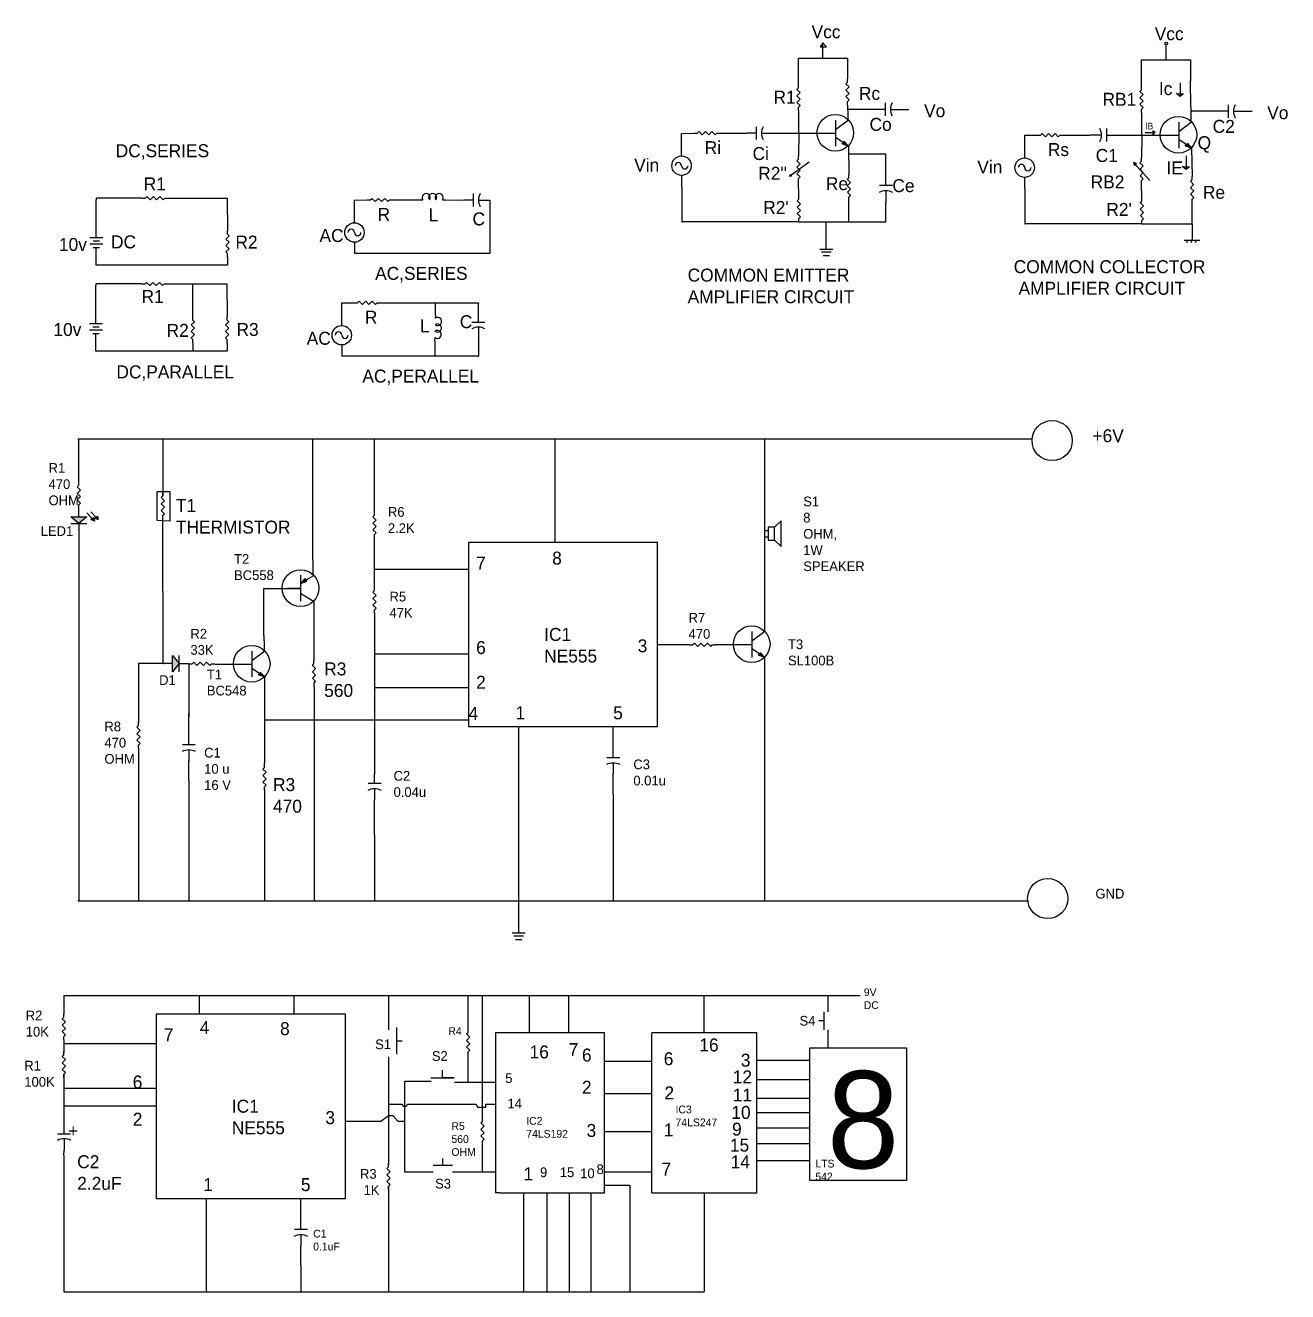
# Model space of a CAD drawing. Header units: inches. Extents: x 70.5 to 114.4, y 6.6 to 26.1.
# Drawn here: x 70.51 to 89.99, y 6.56 to 26.11 of the extents above; entities that cross this region are included whole.
import ezdxf

# ---------------------------------------------------------------- set-up
doc = ezdxf.new("R2010")
doc.units = ezdxf.units.IN
doc.header["$MEASUREMENT"] = 0

# ---------------------------------------------------------------- blocks, each defined once
blk = doc.blocks.new('Resistor')
at = {"color": 7}
blk.add_lwpolyline([(0, 0), (0.05, 0), (0.075, 0.025), (0.125, -0.025), (0.175, 0.025), (0.225, -0.025), (0.275, 0.025), (0.325, -0.025), (0.35, 0), (0.4, 0)], dxfattribs=at)
blk = doc.blocks.new('Diode')
at = {"color": 7}
for p, q in [((0.15, 0), (0, 0)), ((0.15, 0.125), (0.25, 0)), ((0.15, -0.125), (0.15, 0.125)), ((0.25, 0), (0.15, -0.125)), ((0.25, -0.125), (0.25, 0.125)), ((0.25, 0), (0.4, 0))]:
    blk.add_line(p, q, dxfattribs=at)
blk.add_solid([(0.15, -0.125), (0.25, 0), (0.15, 0.125)], dxfattribs=at)
blk = doc.blocks.new('Capacitor')
at = {"color": 7}
for p, q in [((0.15, 0), (0, 0)), ((0.15, -0.1), (0.15, 0.1)), ((0.225, 0), (0.4, 0))]:
    blk.add_line(p, q, dxfattribs=at)
blk.add_arc((0.4375, 0), 0.2125, 151.9275, 208.0725, dxfattribs=at)
blk = doc.blocks.new('Transistor - NPN')
at = {"color": 7}
for p, q in [((0.199999, 0.2), (0.199999, -0.2)), ((0.399999, 0.2), (0.199999, 0.05)), ((0, 0), (0.199999, 0)), ((0.316132, -0.145536), (0.201153, -0.069033)), ((0.302516, -0.166503), (0.316132, -0.145536)), ((0.399999, -0.2), (0.302516, -0.166503)), ((0.329748, -0.124569), (0.399999, -0.2))]:
    blk.add_line(p, q, dxfattribs=at)
blk.add_solid([(0.302516, -0.166503), (0.399999, -0.2), (0.329748, -0.124569)], dxfattribs=at)
blk = doc.blocks.new('Transistor - PNP')
at = {"color": 7}
for p, q in [((0.200001, 0.2), (0.200001, -0.199999)), ((0.284805, 0.127992), (0.4024, 0.199023)), ((0, 0), (0.200001, 0)), ((0.271557, 0.149194), (0.200001, 0.075)), ((0.200001, 0.075), (0.298053, 0.106791)), ((0.284805, 0.127992), (0.271557, 0.149194)), ((0.298053, 0.106791), (0.284805, 0.127992)), ((0.200001, -0.074999), (0.400001, -0.199999))]:
    blk.add_line(p, q, dxfattribs=at)
blk.add_solid([(0.200001, 0.075), (0.298053, 0.106791), (0.271557, 0.149194)], dxfattribs=at)
blk = doc.blocks.new('Ground')
at = {"color": 7}
for p, q in [((-0.1, 0), (0.1, 0)), ((0.075, -0.05), (-0.075, -0.05)), ((-0.05, -0.1), (0.05, -0.1))]:
    blk.add_line(p, q, dxfattribs=at)
blk = doc.blocks.new('Speaker')
at = {"color": 7}
for p, q in [((0, 0), (0.05, 0)), ((0.05, 0.05), (0.05, -0.15)), ((0.15, 0.05), (0.05, 0.05)), ((0.25, 0.15), (0.15, 0.05)), ((0.15, -0.15), (0.15, 0.05)), ((0.25, -0.25), (0.25, 0.15)), ((0, -0.1), (0.05, -0.1)), ((0.05, -0.15), (0.15, -0.15)), ((0.15, -0.15), (0.25, -0.25))]:
    blk.add_line(p, q, dxfattribs=at)
blk = doc.blocks.new('Battery')
at = {"color": 7}
for p, q in [((0, 0), (0.125, 0)), ((0.125, 0.05), (0.125, -0.05)), ((0.175, -0.1), (0.175, 0.1)), ((0.225, 0.05), (0.225, -0.05)), ((0.275, -0.1), (0.275, 0.1)), ((0.275, 0), (0.4, 0))]:
    blk.add_line(p, q, dxfattribs=at)
blk = doc.blocks.new('Inductor')
at = {"color": 7}
for p, q in [((0, 0), (0.05, 0)), ((0.35, 0), (0.4, 0))]:
    blk.add_line(p, q, dxfattribs=at)
for centre in [(0.1, 0.0375), (0.2, 0.0375), (0.3, 0.0375)]:
    blk.add_arc(centre, 0.0625, 323.1301, 216.8699, dxfattribs=at)

msp = doc.modelspace()

# ---------------------------------------------------------------- linework, layer by layer
for p, q in [((82.818, 25.843), (82.772, 25.78)), ((82.818, 25.608), (82.818, 25.843)), ((82.874, 25.78), (82.818, 25.843)), ((88.112, 25.578), (88.112, 25.813)), ((82.772, 25.78), (82.874, 25.78)), ((82.439, 25.198), (82.439, 25.608)), ((82.439, 25.608), (83.197, 25.608)), ((83.197, 25.608), (83.197, 25.285)), ((87.733, 25.168), (87.733, 25.578)), ((87.733, 25.578), (88.491, 25.578)), ((88.491, 25.578), (88.491, 25.255)), ((88.331, 25.225), (88.331, 25.012)), ((88.493, 24.857), (88.491, 25.255)), ((88.331, 25.012), (88.268, 25.062)), ((88.268, 25.062), (88.381, 25.058)), ((88.381, 25.058), (88.331, 25.012)), ((83.198, 24.887), (83.199, 24.72)), ((88.493, 24.857), (88.493, 24.69)), ((82.439, 24.798), (82.439, 24.448)), ((83.633, 24.816), (83.199, 24.816)), ((83.199, 24.72), (83.199, 24.663)), ((84.033, 24.816), (84.145, 24.816)), ((87.733, 24.768), (87.733, 24.417)), ((88.927, 24.786), (88.493, 24.786)), ((88.493, 24.69), (88.493, 24.633)), ((89.327, 24.786), (89.439, 24.786)), ((80.636, 24.445), (80.83, 24.448)), ((80.636, 24.096), (80.636, 24.445)), ((81.23, 24.448), (81.643, 24.448)), ((82.043, 24.448), (82.323, 24.448)), ((82.323, 24.448), (82.444, 24.448)), ((82.444, 24.448), (82.44, 24.097)), ((82.444, 24.448), (83.012, 24.448)), ((87.788, 24.458), (87.941, 24.458)), ((87.941, 24.458), (87.906, 24.483)), ((87.906, 24.483), (87.906, 24.417)), ((87.906, 24.417), (87.937, 24.461)), ((83.212, 24.25), (83.218, 23.811)), ((85.93, 24.415), (86.124, 24.418)), ((85.93, 24.066), (85.93, 24.415)), ((86.524, 24.418), (86.937, 24.418)), ((87.337, 24.418), (87.617, 24.417)), ((87.617, 24.417), (87.739, 24.417)), ((87.739, 24.417), (87.734, 24.067)), ((87.739, 24.417), (88.306, 24.417)), ((83.788, 24.123), (83.213, 24.123)), ((83.788, 23.788), (83.788, 24.123)), ((88.423, 24.097), (88.423, 23.885)), ((88.506, 24.219), (88.512, 23.781)), ((82.302, 23.783), (82.604, 24.007)), ((87.608, 23.994), (87.86, 23.715)), ((87.608, 23.994), (87.622, 23.95)), ((87.654, 23.981), (87.608, 23.994)), ((87.622, 23.95), (87.654, 23.981)), ((88.423, 23.885), (88.359, 23.934)), ((88.359, 23.934), (88.472, 23.931)), ((88.472, 23.931), (88.423, 23.885)), ((80.64, 23.621), (80.64, 23.797)), ((82.302, 23.783), (82.319, 23.816)), ((82.334, 23.784), (82.304, 23.784)), ((82.319, 23.816), (82.334, 23.784)), ((82.444, 23.481), (82.441, 23.697)), ((85.934, 23.591), (85.934, 23.766)), ((87.739, 23.451), (87.735, 23.667)), ((80.64, 23.621), (80.64, 23.081)), ((85.934, 23.591), (85.934, 23.051)), ((72.311, 23.446), (71.606, 23.446)), ((71.606, 23.446), (71.606, 23.421)), ((71.606, 22.959), (71.606, 23.421)), ((72.711, 23.446), (73.625, 23.446)), ((73.625, 23.446), (73.63, 22.939)), ((75.589, 23.414), (75.783, 23.417)), ((75.589, 23.065), (75.589, 23.414)), ((76.183, 23.417), (76.596, 23.417)), ((76.996, 23.417), (77.277, 23.416)), ((77.677, 23.416), (77.677, 22.59)), ((83.219, 23.081), (83.219, 23.412)), ((83.788, 23.081), (83.788, 23.395)), ((88.513, 23.051), (88.513, 23.382)), ((80.64, 23.081), (80.65, 23.081)), ((82.446, 23.081), (80.65, 23.081)), ((82.446, 23.081), (83.219, 23.081)), ((82.869, 22.66), (82.869, 23.081)), ((83.219, 23.081), (83.788, 23.081)), ((85.934, 23.051), (85.944, 23.051)), ((87.74, 23.051), (85.944, 23.051)), ((87.74, 23.051), (88.513, 23.051)), ((88.513, 23.051), (88.513, 22.794)), ((75.593, 22.59), (75.593, 22.765)), ((88.393, 22.794), (88.631, 22.794)), ((88.443, 22.794), (88.425, 22.754)), ((88.511, 22.793), (88.493, 22.753)), ((88.577, 22.793), (88.558, 22.753)), ((71.605, 22.408), (71.606, 22.559)), ((73.63, 22.539), (73.63, 22.408)), ((77.677, 22.59), (75.593, 22.59)), ((73.63, 22.408), (71.605, 22.408)), ((72.304, 22.12), (71.6, 22.12)), ((71.6, 22.12), (71.6, 22.095)), ((71.6, 21.632), (71.6, 22.095)), ((72.704, 22.12), (73.618, 22.12)), ((73.094, 21.613), (73.094, 22.12)), ((73.618, 22.12), (73.624, 21.613)), ((75.393, 21.828), (75.587, 21.83)), ((75.393, 21.479), (75.393, 21.828)), ((75.987, 21.83), (76.4, 21.83)), ((76.4, 21.83), (76.8, 21.83)), ((76.8, 21.83), (77.08, 21.83)), ((76.837, 21.642), (76.837, 21.83)), ((77.08, 21.83), (77.501, 21.829)), ((77.501, 21.829), (77.501, 21.825)), ((77.501, 21.679), (77.501, 21.825)), ((71.598, 21.082), (71.6, 21.232)), ((73.094, 21.213), (73.094, 21.082)), ((73.624, 21.213), (73.624, 21.082)), ((75.397, 21.004), (75.397, 21.179)), ((76.827, 21.242), (76.827, 21.004)), ((77.501, 21.279), (77.501, 21.004)), ((73.624, 21.082), (71.598, 21.082)), ((77.48, 21.004), (75.397, 21.004)), ((77.48, 21.004), (77.48, 21.004)), ((77.48, 21.004), (77.48, 21.004)), ((77.48, 21.004), (77.501, 21.004)), ((71.322, 19.728), (86.038, 19.728)), ((71.336, 19.063), (71.336, 19.728)), ((72.633, 19.728), (72.633, 18.847)), ((74.947, 17.857), (74.947, 19.728)), ((75.896, 18.601), (75.896, 19.728)), ((78.68, 19.728), (78.68, 18.155)), ((81.921, 16.755), (81.921, 19.728)), ((72.547, 18.467), (72.547, 18.917)), ((72.547, 18.917), (72.742, 18.917)), ((72.742, 18.917), (72.742, 18.461)), ((71.461, 18.585), (71.578, 18.461)), ((71.519, 18.605), (71.636, 18.482)), ((71.519, 18.482), (71.566, 18.515)), ((71.578, 18.461), (71.519, 18.482)), ((71.566, 18.515), (71.578, 18.461)), ((71.578, 18.502), (71.625, 18.535)), ((71.636, 18.482), (71.578, 18.502)), ((71.625, 18.535), (71.636, 18.482)), ((72.742, 18.461), (72.547, 18.467)), ((72.633, 17.374), (72.633, 18.513)), ((71.336, 18.275), (71.336, 12.6)), ((75.897, 17.438), (75.897, 18.207)), ((77.349, 18.131), (77.349, 15.287)), ((78.681, 18.131), (77.349, 18.131)), ((78.681, 18.131), (78.681, 18.155)), ((80.267, 18.131), (78.681, 18.131)), ((80.267, 15.287), (80.267, 18.131)), ((74.947, 17.857), (74.947, 17.69)), ((74.947, 17.69), (74.948, 17.633)), ((77.349, 17.712), (75.897, 17.712)), ((74.193, 17.418), (74.76, 17.418)), ((74.193, 16.691), (74.193, 17.417)), ((72.633, 17.374), (72.633, 16.259)), ((74.963, 17.215), (74.955, 17.223)), ((74.963, 17.215), (74.963, 16.302)), ((75.898, 17.038), (75.898, 14.548)), ((74.193, 16.691), (74.194, 16.523)), ((74.194, 16.523), (74.194, 16.467)), ((80.76, 16.55), (80.267, 16.55)), ((81.154, 16.553), (81.721, 16.553)), ((72.633, 16.259), (72.255, 16.259)), ((72.255, 16.259), (72.255, 15.346)), ((73.033, 16.259), (73.033, 15.44)), ((73.439, 16.251), (74.006, 16.251)), ((77.349, 16.407), (75.898, 16.407)), ((81.915, 16.357), (81.915, 12.6)), ((74.2, 16.055), (74.2, 14.727)), ((74.965, 15.908), (74.965, 13.556)), ((77.349, 15.887), (75.898, 15.887)), ((73.033, 15.157), (73.033, 15.492)), ((74.2, 15.391), (77.349, 15.391)), ((77.349, 15.287), (80.267, 15.287)), ((78.121, 15.287), (78.121, 12.105)), ((79.581, 14.955), (79.581, 15.291)), ((72.257, 14.952), (72.257, 12.6)), ((73.032, 14.451), (73.032, 14.764)), ((74.199, 14.707), (74.2, 14.727)), ((79.58, 14.249), (79.58, 14.562)), ((73.032, 14.451), (73.032, 12.6)), ((74.2, 14.327), (74.2, 12.6)), ((75.898, 13.612), (75.9, 14.157)), ((79.58, 14.249), (79.58, 12.6)), ((74.965, 13.556), (74.965, 12.6)), ((75.898, 13.612), (75.898, 12.6)), ((71.322, 12.6), (85.989, 12.6)), ((71.103, 11.137), (79.854, 11.137)), ((71.103, 11.137), (71.103, 10.845)), ((73.196, 10.848), (73.196, 11.137)), ((74.656, 10.848), (74.656, 11.137)), ((76.112, 11.137), (76.112, 10.604)), ((77.342, 10.617), (77.342, 11.137)), ((77.563, 9.243), (77.563, 11.137)), ((78.291, 10.561), (78.291, 11.137)), ((78.895, 10.561), (78.895, 11.137)), ((79.854, 11.137), (83.394, 11.137)), ((80.986, 10.561), (80.986, 11.137)), ((82.894, 11.137), (82.894, 10.885)), ((72.53, 10.848), (72.53, 8.004)), ((73.862, 10.848), (72.53, 10.848)), ((75.449, 10.848), (73.862, 10.848)), ((75.449, 8.004), (75.449, 10.848)), ((82.831, 10.884), (82.831, 10.604)), ((76.239, 10.644), (76.239, 10.23)), ((79.447, 10.561), (77.763, 10.561)), ((77.763, 10.561), (77.763, 9.791)), ((79.447, 8.091), (79.447, 10.561)), ((81.796, 10.561), (80.175, 10.561)), ((80.175, 8.091), (80.175, 10.561)), ((81.796, 8.091), (81.796, 10.561)), ((82.831, 10.744), (82.753, 10.744)), ((82.894, 10.606), (82.894, 10.327)), ((71.106, 10.453), (71.106, 10.25)), ((72.53, 10.391), (71.106, 10.391)), ((76.239, 10.437), (76.326, 10.437)), ((76.112, 10.191), (76.112, 8.521)), ((77.343, 9.791), (77.343, 10.226)), ((82.615, 8.281), (82.615, 10.327)), ((82.615, 10.327), (82.894, 10.327)), ((82.894, 10.327), (84.104, 10.327)), ((84.104, 10.327), (84.104, 8.281)), ((76.948, 9.865), (76.948, 9.981)), ((80.175, 10.117), (79.447, 10.117)), ((82.615, 10.134), (81.796, 10.134)), ((71.106, 9.921), (71.106, 9.143)), ((76.771, 9.806), (76.362, 9.806)), ((76.362, 9.806), (76.362, 8.416)), ((76.767, 9.865), (77.129, 9.865)), ((77.129, 9.865), (76.948, 9.865)), ((77.763, 9.791), (77.133, 9.791)), ((77.763, 9.791), (77.763, 8.091)), ((82.615, 9.835), (81.796, 9.835)), ((72.53, 9.701), (71.106, 9.701)), ((80.175, 9.62), (79.447, 9.62)), ((72.53, 9.426), (71.106, 9.426)), ((76.112, 9.457), (76.322, 9.457)), ((76.322, 9.457), (76.339, 9.43)), ((76.339, 9.43), (76.362, 9.43)), ((76.362, 9.43), (76.391, 9.429)), ((76.391, 9.429), (76.408, 9.456)), ((76.408, 9.456), (77.465, 9.456)), ((77.465, 9.456), (77.486, 9.411)), ((77.486, 9.411), (77.486, 9.411)), ((77.486, 9.411), (77.563, 9.411)), ((77.563, 9.411), (77.616, 9.411)), ((77.616, 9.411), (77.616, 9.456)), ((77.616, 9.456), (77.763, 9.456)), ((77.616, 9.411), (77.616, 9.411)), ((82.615, 9.548), (81.796, 9.548)), ((75.449, 9.196), (75.996, 9.196)), ((75.996, 9.196), (76.112, 9.282)), ((76.112, 9.282), (76.183, 9.282)), ((76.183, 9.282), (76.259, 9.194)), ((76.259, 9.194), (76.362, 9.194)), ((82.615, 9.326), (81.796, 9.326)), ((80.175, 9.03), (79.447, 9.03)), ((82.615, 9.088), (81.796, 9.088)), ((77.565, 8.416), (77.565, 8.851)), ((82.615, 8.847), (81.796, 8.847)), ((71.106, 8.669), (71.109, 8.75)), ((71.106, 8.669), (71.106, 6.564)), ((76.952, 8.515), (76.952, 8.619)), ((76.362, 8.416), (76.803, 8.416)), ((76.803, 8.515), (77.102, 8.515)), ((76.952, 8.515), (76.952, 8.515)), ((77.102, 8.416), (77.763, 8.416)), ((79.451, 8.416), (80.175, 8.416)), ((82.615, 8.582), (81.796, 8.582)), ((84.104, 8.281), (82.615, 8.281)), ((76.112, 8.187), (76.112, 6.564)), ((77.826, 8.091), (77.763, 8.091)), ((77.826, 8.091), (79.447, 8.091)), ((78.197, 8.091), (78.197, 6.564)), ((78.558, 8.091), (78.558, 6.564)), ((78.901, 8.091), (78.901, 6.564)), ((79.237, 8.091), (79.237, 6.564)), ((79.447, 8.206), (79.836, 8.206)), ((79.451, 8.072), (79.451, 8.072)), ((79.836, 8.206), (79.836, 6.564)), ((80.175, 8.091), (81.796, 8.091)), ((80.986, 8.091), (80.986, 6.564)), ((81.8, 8.072), (81.8, 8.072)), ((72.53, 8.004), (75.449, 8.004)), ((73.302, 8.004), (73.302, 6.564)), ((74.762, 7.672), (74.762, 8.008)), ((74.762, 6.966), (74.762, 7.279)), ((74.762, 6.966), (74.762, 6.564)), ((71.106, 6.564), (77.838, 6.564)), ((77.838, 6.564), (80.986, 6.564))]:
    msp.add_line(p, q)
for centre, radius in [((88.114, 25.832), 0.0192), ((83.008, 24.454), 0.283), ((88.302, 24.424), 0.283), ((86.354, 19.703), 0.31), ((74.757, 17.424), 0.283), ((81.718, 16.559), 0.283), ((74.003, 16.258), 0.283), ((86.286, 12.633), 0.31)]:
    msp.add_circle(centre, radius)
at = {"color": 7}
for centre in [(80.636, 23.946), (85.93, 23.916), (75.589, 22.915), (75.393, 21.329)]:
    msp.add_circle(centre, 0.15, dxfattribs=at)
for centre, start, end in [((80.586, 23.946), 0, 180), ((80.686, 23.946), 180, 0), ((85.88, 23.916), 0, 180), ((85.98, 23.916), 180, 0), ((75.539, 22.915), 0, 180), ((75.639, 22.915), 180, 0), ((75.343, 21.329), 0, 180), ((75.443, 21.329), 180, 0)]:
    msp.add_arc(centre, 0.05, start, end, dxfattribs=at)
msp.add_point((72.64, 16.259))

# ---------------------------------------------------------------- block references
at = {"xscale": -1}
for name, p, rotation in [('Resistor', (83.198, 24.887), 270.1570172129354), ('Resistor', (82.44, 24.799), 270.1570172129354), ('Resistor', (87.734, 24.769), 270.1570172129354), ('Resistor', (82.441, 23.697), 270.1570172129354), ('Resistor', (87.735, 23.667), 270.1570172129354), ('Resistor', (83.219, 23.411), 270.1570172129354), ('Capacitor', (83.788, 23.788), 90.09450503576174), ('Resistor', (88.513, 23.381), 270.1570172129354), ('Resistor', (82.446, 23.081), 270.1570172129354), ('Resistor', (87.74, 23.051), 270.1570172129354), ('Resistor', (71.337, 18.663), 270.1570172129354), ('Resistor', (72.633, 18.499), 270.1570172129354), ('Resistor', (75.897, 18.201), 270.1570172129354), ('Resistor', (75.898, 17.038), 270.1570172129354), ('Resistor', (74.965, 15.908), 270.1570172129354), ('Resistor', (72.257, 14.952), 270.1570172129354), ('Capacitor', (73.033, 15.157), 90.09450503576174), ('Capacitor', (79.581, 14.955), 90.09450503576174), ('Resistor', (74.2, 14.307), 270.1570172129354), ('Capacitor', (75.899, 14.557), 90.09450503576174), ('Resistor', (71.106, 10.453), 270.1570172129354), ('Resistor', (77.343, 10.217), 270.1570172129354), ('Resistor', (71.106, 9.871), 270.1570172129354), ('Resistor', (77.564, 8.843), 270.1570172129354), ('Resistor', (76.113, 8.141), 270.1570172129354), ('Capacitor', (74.762, 7.672), 90.09450503576174)]:
    msp.add_blockref(name, p, dxfattribs=dict(at, rotation=rotation))
for name, p in [('Capacitor', (83.633, 24.816)), ('Capacitor', (88.927, 24.786)), ('Transistor - NPN', (82.812, 24.45)), ('Resistor', (80.83, 24.448)), ('Capacitor', (81.644, 24.448)), ('Resistor', (86.124, 24.418)), ('Transistor - NPN', (88.106, 24.419)), ('Resistor', (72.311, 23.446)), ('Inductor', (76.596, 23.417)), ('Capacitor', (77.277, 23.416)), ('Resistor', (75.783, 23.417)), ('Ground', (82.869, 22.66)), ('Resistor', (72.304, 22.12)), ('Resistor', (75.587, 21.83)), ('Speaker', (81.921, 18.315)), ('Transistor - PNP', (74.558, 17.423)), ('Transistor - NPN', (81.521, 16.555)), ('Transistor - NPN', (73.806, 16.253)), ('Resistor', (80.76, 16.55)), ('Diode', (72.633, 16.259)), ('Resistor', (73.033, 16.256)), ('Ground', (78.123, 12.102))]:
    msp.add_blockref(name, p)
for name, p, rotation in [('Capacitor', (87.34, 24.419), 180), ('Battery', (71.606, 22.559), 90), ('Resistor', (73.63, 22.539), 90), ('Battery', (71.6, 21.232), 90), ('Resistor', (73.094, 21.213), 90), ('Resistor', (73.624, 21.213), 90), ('Inductor', (76.837, 21.642), 268.4615572528916), ('Capacitor', (77.501, 21.679), 270), ('Diode', (71.336, 18.675), 270), ('Capacitor', (71.109, 9.15), 270)]:
    msp.add_blockref(name, p, dxfattribs=dict(rotation=rotation))

# ---------------------------------------------------------------- texts
at = {"attachment_point": 1}
for s, insert, char_height, width in [('Vcc', (82.642, 26.113), 0.2, 0.56101), ('Vcc', (87.937, 26.083), 0.2, 0.56101), ('Ic', (88.001, 25.236), 0.2, 0.56101), ('R1', (82.054, 25.104), 0.2, 0.56101), ('Rc', (83.373, 25.162), 0.2, 0.56101), ('RB1', (87.131, 25.071), 0.2, 0.56101), ('Vo', (84.378, 24.894), 0.2, 0.56101), ('Vo', (89.672, 24.864), 0.2, 0.56101), ('Co', (83.536, 24.684), 0.2, 0.56101), ('C2', (88.83, 24.653), 0.2, 0.56101), ('IB', (87.788, 24.608), 0.1, 0.56101), ('DC,SERIES', (71.905, 24.277), 0.2, 1.34939), ('Ri', (80.993, 24.325), 0.2, 0.56101), ('Ci', (81.732, 24.234), 0.2, 0.21), ('Rs', (86.287, 24.295), 0.2, 0.56101), ('Q', (88.598, 24.401), 0.2, 0.56101), ('Vin', (79.905, 24.056), 0.2, 0.56101), ('C1', (87.026, 24.204), 0.2, 0.21), ("R2''", (81.819, 23.929), 0.2, 0.56101), ('Vin', (85.199, 24.026), 0.2, 0.56101), ('IE', (88.119, 24.012), 0.2, 0.56101), ('R1', (72.337, 23.765), 0.2, 1.00682), ('Re', (82.863, 23.769), 0.2, 0.56101), ('Ce', (83.889, 23.738), 0.2, 0.56101), ('RB2', (86.948, 23.796), 0.2, 0.56101), ('Re', (88.68, 23.635), 0.2, 0.56101), ('R', (75.946, 23.294), 0.2, 0.56101), ('L', (76.732, 23.288), 0.2, 0.56101), ("R2'", (81.896, 23.401), 0.2, 0.56101), ("R2'", (87.19, 23.371), 0.2, 0.56101), ('C', (77.41, 23.224), 0.2, 0.56101), ('DC', (71.833, 22.87), 0.2, 1.00682), ('AC', (75.049, 22.968), 0.2, 0.56101), ('10v', (71.029, 22.83), 0.2, 1.00682), ('R2', (73.752, 22.867), 0.2, 1.00682), ('COMMON COLLECTOR\\P AMPLIFIER CIRCUIT', (85.761, 22.487), 0.2, 3.70203), ('AC,SERIES', (75.908, 22.384), 0.2, 0.56101), ('COMMON EMITTER AMPLIFIER CIRCUIT', (80.73, 22.357), 0.2, 3.70203), ('R1', (72.304, 22.027), 0.2, 1.00682), ('R', (75.75, 21.707), 0.2, 0.56101), ('10v', (70.944, 21.517), 0.2, 1.00682), ('R2', (72.69, 21.504), 0.2, 1.00682), ('R3', (73.769, 21.518), 0.2, 1.00682), ('L', (76.601, 21.573), 0.2, 0.56101), ('C', (77.214, 21.638), 0.2, 0.56101), ('AC', (74.852, 21.382), 0.2, 0.56101), ('DC,PARALLEL', (71.916, 20.863), 0.2, 1.34939), ('AC,PERALLEL', (75.711, 20.798), 0.2, 0.56101), ('+6V', (86.976, 19.877), 0.2, 0.79292), ('R1\\P470 OHM', (70.869, 19.355), 0.15, 0.78605), ('T1\\PTHERMISTOR', (72.834, 18.8), 0.2, 0.00862), ('S1\\P8 OHM, 1W\\PSPEAKER', (82.513, 18.838), 0.15, 0.11686), ('R6\\P2.2K', (76.105, 18.676), 0.15, 0.50711), ('LED1', (70.748, 18.381), 0.15, 0.78605), ('8', (78.639, 17.988), 0.2, 0.11686), ('T2 BC558', (73.731, 17.95), 0.15, 0.50711), ('7', (77.466, 17.912), 0.2, 0.11686), ('R5\\P47K', (76.13, 17.369), 0.15, 0.50711), ('R7\\P470', (80.744, 17.043), 0.15, 0.11686), ('IC1\\PNE555', (78.516, 16.81), 0.2, 0.11686), ('R2\\P33K', (73.058, 16.796), 0.15, 0.78605), ('3', (79.959, 16.634), 0.2, 0.11686), ('T3 SL100B', (82.278, 16.633), 0.15, 0.50711), ('6', (77.466, 16.607), 0.2, 0.11686), ('R3\\P560', (75.122, 16.278), 0.2, 0.50711), ('D1', (72.575, 16.081), 0.15, 0.78605), ('T1 BC548', (73.311, 16.168), 0.15, 0.50711), ('2', (77.466, 16.071), 0.2, 0.11686), ('4', (77.349, 15.591), 0.2, 0.11686), ('1', (78.074, 15.6), 0.2, 0.11686), ('5', (79.581, 15.6), 0.2, 0.11686), ('R8 \\P470 OHM', (71.731, 15.364), 0.15, 0.78605), ('C1\\P10 u\\P16 V', (73.27, 14.96), 0.15, 0.78605), ('C3\\P0.01u', (79.892, 14.779), 0.15, 0.50711), ('R3\\P470', (74.332, 14.492), 0.2, 0.50711), ('C2\\P0.04u', (76.192, 14.602), 0.15, 0.50711), ('GND', (87.022, 12.783), 0.15, 0.50711), ('9V\\PDC', (83.448, 11.247), 0.12, 0.11686), ('R2\\P10K', (70.517, 10.903), 0.15, 0.93567), ('S4', (82.456, 10.821), 0.15, 0.11686), ('7', (72.647, 10.629), 0.2, 0.11686), ('4', (73.201, 10.741), 0.2, 0.11686), ('8', (74.441, 10.725), 0.2, 0.11686), ('R4', (77.038, 10.647), 0.12, 0.47518), ('S1', (75.908, 10.458), 0.15, 0.47518), ('16', (78.291, 10.365), 0.2, 0.11686), ('7', (78.895, 10.401), 0.2, 0.11686), ('16', (80.91, 10.473), 0.2, 0.11686), ('S2', (76.783, 10.277), 0.15, 0.47518), ('6', (79.099, 10.317), 0.2, 0.11686), ('6', (80.361, 10.26), 0.2, 0.11686), ('3', (81.55, 10.238), 0.2, 0.11686), ('R1\\P100K', (70.495, 10.128), 0.15, 0.93567), ('12', (81.426, 9.98), 0.2, 0.11686), ('8', (82.879, 9.969), 1.5, 0.94827), ('6', (72.168, 9.901), 0.2, 0.11686), ('5', (77.915, 9.935), 0.15, 0.11686), ('2', (79.099, 9.82), 0.2, 0.11686), ('2', (80.372, 9.733), 0.2, 0.11686), ('11', (81.426, 9.7), 0.2, 0.11686), ('IC1\\PNE555', (73.697, 9.527), 0.2, 0.11686), ('14', (77.949, 9.543), 0.15, 0.11686), ('IC3\\P74LS247', (80.543, 9.437), 0.12, 0.11686), ('10', (81.404, 9.431), 0.2, 0.11686), ('2', (72.168, 9.326), 0.2, 0.11686), ('3', (75.14, 9.351), 0.2, 0.11686), ('IC2\\P74LS192', (78.24, 9.261), 0.12, 0.11686), ('+', (71.17, 9.15), 0.2, 0.33557), ('R5\\P560\\POHM', (77.085, 9.18), 0.12, 0.47518), ('3', (79.17, 9.153), 0.2, 0.11686), ('1', (80.361, 9.162), 0.2, 0.11686), ('9', (81.415, 9.173), 0.2, 0.11686), ('15', (81.382, 8.926), 0.2, 0.11686), ('C2\\P2.2uF', (71.311, 8.67), 0.2, 0.47518), ('14', (81.393, 8.668), 0.2, 0.11686), ('LTS 542', (82.701, 8.601), 0.12, 0.11686), ('R3\\P 1K', (75.674, 8.457), 0.15, 0.47518), ('1', (78.197, 8.484), 0.2, 0.11686), ('9', (78.452, 8.482), 0.15, 0.11686), ('15', (78.757, 8.482), 0.15, 0.11686), ('10', (79.072, 8.466), 0.15, 0.11686), ('8', (79.324, 8.529), 0.15, 0.11686), ('7', (80.327, 8.556), 0.2, 0.11686), ('1', (73.256, 8.317), 0.2, 0.11686), ('5', (74.762, 8.317), 0.2, 0.11686), ('S3', (76.833, 8.306), 0.15, 0.47518), ('C1\\P0.1uF', (74.952, 7.52), 0.12, 0.95999)]:
    msp.add_mtext(s, dxfattribs=dict(at, insert=insert, char_height=char_height, width=width))

doc.saveas('drawing.dxf')
